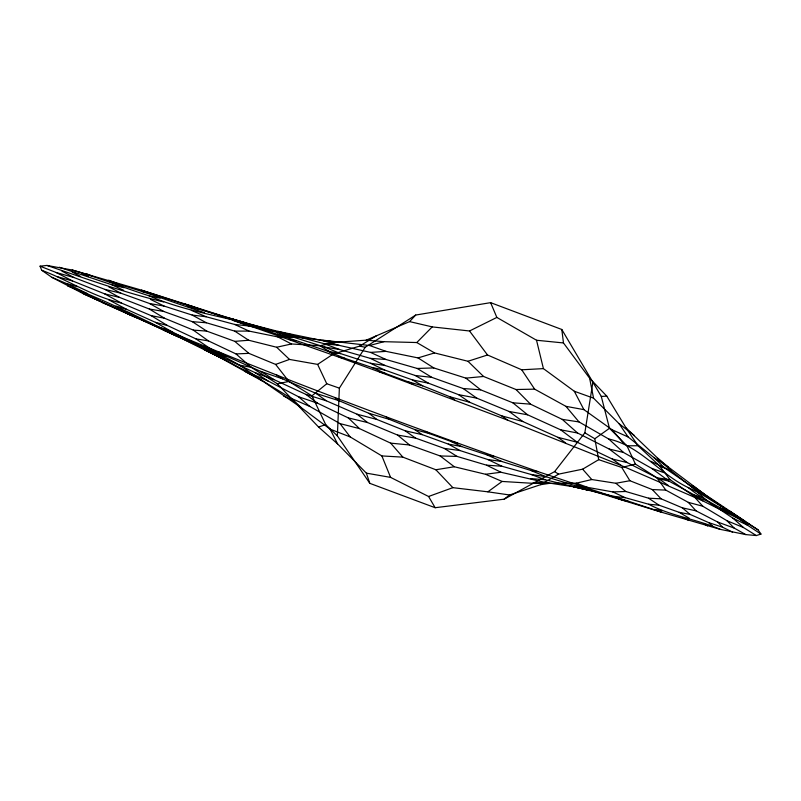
<?xml version="1.0" encoding="UTF-8"?>
<svg xmlns="http://www.w3.org/2000/svg" width="801" height="801" viewBox="0 0 801 801"><rect width="100%" height="100%" fill="white"/><g stroke="black" fill="none" stroke-linecap="round" stroke-linejoin="round"><path stroke-width="1.2" d="M592.78 382.878L584.85 432.81L554.602 471.619L504.149 499.183L435.153 507.714L369.822 483.343L337.361 435.874L339.374 388.145L365.196 347.274L415.709 315.043L490.623 302.648L561.801 329.481L601.291 396.445L609.481 428.305L626.973 445.817L635.403 464.069L657.01 477.867L665.811 490.112L688.279 502.357L702.787 506.222L726.998 520.74L743.488 527.559L756.324 535.559L760.95 534.067L758.157 529.942L703.668 493.626L668.104 466.873L657.801 458.292L626.032 427.914L606.788 396.135L589.636 378.232L563.473 342.948L561.801 329.481M756.324 535.559L745.771 534.587L720.299 529.371L662.367 512.47L613.766 496.35L545.261 479.759L531.013 474.442L501.837 466.212L487.969 459.574L459.994 450.552L448.31 444.094L422.267 434.663L405.176 430.788L376.78 419.434L357.056 414.197L326.267 400.78L305.972 394.422L274.052 379.634L255.179 372.685L162.773 329.571L83.795 293.977L51.855 277.326L41.692 270.257L40.05 266.172L56.23 272.53L73.982 277.546L105.021 289.431L120.901 293.196L149.637 303.539L163.674 311.439L192.32 321.672L206.748 331.123L234.793 341.366L248.69 340.245L276.665 347.254L291.474 343.959L319.969 345.752L336.04 342.287L366.207 340.165L409.601 321.601L415.709 315.043M366.207 340.165L383.869 341.687L416.79 342.538L432.22 326.898L469.526 330.983L496.85 317.426L536.53 340.245L563.473 342.948M234.793 341.366L248.891 353.361L275.624 364.415L288.941 381.456L311.969 395.824L326.758 383.749L339.374 388.145M504.149 499.183L509.586 494.978L540.655 484.675L549.286 483.373L576.34 483.183L591.779 479.539L615.889 483.273L629.866 480.72L652.274 489.561L665.811 490.112M105.021 289.431L119.439 297.371L149.346 309.036L164.485 318.217L193.251 330.082L208.41 340.886L236.005 353.932L251.154 367.299L277.356 383.769L318.538 427.013L337.561 443.894L366.367 473.141L390.588 477.386L428.575 496.49L452.865 487.659L487.879 491.824L502.117 481.451L532.455 483.303L549.286 483.373M635.403 464.069L621.796 467.474L598.697 459.664L594.813 438.748L609.481 428.305M275.624 364.415L289.501 359.429L317.617 364.395L333.276 354.012L359.639 346.112L376.51 335.729M540.655 484.675L558.607 474.132L582.657 469.176L598.697 459.664M318.538 427.013L325.707 424.62L337.361 435.874M416.79 342.538L434.553 352.921L467.964 361.271L487.509 354.983L521.721 369.792L543.418 368.62L574.297 391.248L593.561 398.177L619.123 423.729L634.432 435.564M192.32 321.672L206.388 322.773L234.713 331.103L249.051 331.083L277.837 336.931L292.916 336.77L369.621 345.521L386.022 351.369L418.032 357.917L434.553 352.921M369.621 345.521L383.869 341.687M277.356 383.769L288.941 381.456M56.23 272.53L72.49 280.921L104.661 293.867L121.271 302.988L151.189 315.664L167.439 325.516L195.905 338.873L211.935 349.757L239.589 365.146L301.366 407.729L330.122 429.136L350.207 436.935L381.877 455.929L402.853 457.141L435.854 469.756L454.297 466.753L485.546 474.282L502.117 481.451M485.546 474.282L500.965 472.25L545.401 482.482L573.346 486.718L587.173 489.942M40.05 266.172L46.939 265.441L72.19 270.017L141.447 290.132L227.344 317.486L277.006 331.964L324.475 347.023L340.585 353.621L370.432 363.253L384.6 369.992L412.395 379.904L428.425 383.178L458.542 394.643L476.815 398.157L509.116 411.474L527.609 414.798L560.63 429.807L577.221 442.242L612.264 459.013L621.356 465.561L702.737 500.845L749.376 524.064M418.032 357.917L433.782 367.929L465.882 378.132L483.544 376.47L516.014 389.526L534.637 389.146L565.937 406.347L583.899 409.631L612.154 429.797L628.114 436.976L653.726 457.401L668.104 466.873M141.447 290.132L200.35 309.576L247.539 323.574L277.917 331.364L323.824 340.926L339.394 345.431L370.513 352.4L386.022 351.369M532.455 483.303L545.401 482.482M601.291 396.445L606.788 396.135M236.005 353.932L248.891 353.361M370.513 352.4L385.952 359.479L417.221 368.46L433.782 367.929M573.346 486.718L587.463 487.348L612.765 491.914L625.751 491.494L648.57 498.202L661.105 498.823L682.402 507.864L696.039 510.838L717.716 522.052L734.177 528.079L745.771 534.587M626.973 445.817L638.017 445.736L659.483 465.781L670.047 479.659L693.356 495.769L702.787 506.222M207.499 350.848L250.302 373.296L291.204 398.337L309.767 406.427L340.024 423.609L359.509 428.615L390.668 443.143L409.541 444.976L440.17 455.959L457.031 456.41L486.567 465.171L500.965 472.25M486.567 465.171L501.837 466.212M277.917 331.364L324.015 343.649L339.514 349.506L370.332 358.367L385.952 359.479M417.221 368.46L431.799 377.351L463.158 388.515L480.67 389.827L512.83 402.793L527.609 414.798M323.824 340.926L338.543 342.037M512.83 402.793L530.502 404.155L562.222 419.364L577.561 433.001L609.16 449.031L627.273 462.608L658.853 478.768L668.274 485.446M193.251 330.082L206.748 331.123M530.482 478.597L545.261 479.759M613.766 496.35L625.241 497.681L648.65 504.24L658.993 505.181L679.198 512.34L690.072 514.402L708.645 522.582L722.662 527.258L732.585 532.144M149.637 303.539L164.065 306.062L192.16 315.063L206.087 316.755L234.643 324.435L248.901 325.977L278.378 332.465L293.366 334.908M370.332 358.367L385.151 365.516L415.349 375.519L431.799 377.351M324.015 343.649L339.394 345.431M648.65 504.24C671.318 516.214 696.98 519.168 720.299 529.371M250.302 373.296L268.055 380.996L298.473 396.725L317.506 403.193L348.295 417.902L367.539 422.548L397.636 435.083L415.549 438.087L444.325 448.42L459.994 450.552M657.01 477.867L670.047 479.659M487.969 459.574L501.806 461.496L530.793 470.437L546.132 476.755L662.367 512.47M322.613 340.325L336.04 342.287M487.879 491.824L509.586 494.978M562.222 419.364L579.023 421.937L608.7 438.998L623.488 452.455L651.764 468.415L669.015 481.151L694.557 495.118L702.737 500.845M531.013 474.442L546.132 476.755M654.597 509.416L662.397 510.617M370.432 363.253L385.151 365.516M530.793 470.437L537.912 471.579L627.083 501.396M195.905 338.873L208.41 340.886M162.773 329.571L208.24 349.426L226.212 356.095L260.776 371.414L282.563 378.853L316.145 393.441L339.043 400.71L368.891 413.286L389.586 419.454L414.568 429.476L429.757 433.701L450.813 441.371L461.656 446.568L487.178 454.948L493.556 455.979L537.912 471.579M324.475 347.023L339.514 349.506M149.346 309.036L163.674 311.439M72.19 270.017C98.173 277.486 123.224 287.569 148.976 295.779C180.385 309.576 214.518 314.983 247.539 323.574M448.31 444.094L461.656 446.568M239.589 365.146L251.154 367.299M227.344 317.486L327.429 351.128L340.585 353.621M560.63 429.807L577.561 433.001M151.189 315.664L164.485 318.217M46.939 265.441C85.567 278.508 124.045 292.525 163.714 301.947M184.46 303.869L235.184 320.78L339.153 357.236L345.041 358.377L372.365 367.609L385.511 373.446L408.049 381.777L422.708 385.852L449.892 396.755L469.696 402.282L501.706 415.879L522.853 421.556L557.937 437.336L577.221 442.242M110.047 282.002C141.987 290.463 172.996 302.438 204.435 312.67M372.365 367.609L384.6 369.992M359.639 346.112L365.196 347.274M576.4 485.726L584.36 487.398M148.976 295.779L160.09 298.142M288.851 339.324L295.849 340.886M277.006 331.964L292.996 335.599M574.007 486.858L590.017 490.522M409.601 321.601L432.22 326.898M142.157 291.454L151.119 293.556M277.506 333.897L292.986 337.541M658.853 478.768L669.015 481.151M450.813 441.371L457.261 442.893L493.556 455.979M59.264 267.244L112.04 284.856L124.065 287.719M187.985 306.643L200.35 309.576M104.661 293.867L119.439 297.371M609.16 449.031L623.488 452.455M612.264 459.013L627.273 462.608M339.153 357.236L379.464 371.964L385.511 373.446M41.692 270.257C68.556 280.32 93.026 296.77 121.271 302.988M618.803 498.953L629.376 501.706M108.646 299.774L126.538 309.286L155.414 322.342L167.439 325.516M235.184 320.78L243.654 323.103M57.912 276.886L72.49 280.921M51.855 277.326L66.964 283.734L77.457 286.628M230.828 318.538L245.216 322.693M67.544 285.917C120.33 306.172 170.293 333.046 220.996 358.037M181.406 303.178L194.022 306.923M278.378 332.465L292.916 336.77M608.7 438.998C640.139 445.777 659.904 474.292 688.229 487.559C703.488 500.174 721.811 507.914 738.552 518.187M116.005 306.092L126.538 309.286M694.557 495.118L701.716 497.331M155.414 322.342L172.095 331.854L200.15 345.912L211.935 349.757M233.502 320.64L248.901 325.977M651.764 468.415L663.829 472.61M83.795 293.977L123.544 311.199L178.573 337.071M128.26 314.022C236.425 360.7 346.503 402.813 457.261 442.893M160.621 327.629L172.095 331.854M379.464 371.964L507.684 420.165L621.356 465.561M576.34 483.183L587.463 487.348M693.356 495.769L707.033 500.905L732.955 518.177L747.503 525.196L760.95 534.067M123.544 311.199L133.407 314.923M108.656 280.17L117.016 283.364M327.429 351.128L345.041 358.377M101.617 302.217L135.8 317.436M86.608 273.792L91.524 275.894M659.483 465.781L670.868 470.678L695.108 489.701L707.033 500.905M125.727 312.881L138.233 318.277M191.279 310.327L206.087 316.755M487.178 454.948L501.806 461.496M164.105 330.322L176.631 335.949M234.643 324.435L249.051 331.083M612.765 491.914L625.241 497.681M94.017 298.493L105.892 303.99M283.484 396.004L293.216 400.53M80.641 291.624L99.164 300.305M112.04 284.856L123.654 290.342M204.595 349.887L216.64 355.614L262.147 380.936M650.722 461.226L664.62 467.874L689.541 485.056L703.668 493.626M66.964 283.734L87.619 293.687M682.802 517.446L689.09 520.52M688.229 487.559L700.044 493.356L737.461 516.395M150.428 299.364L164.065 306.062M167.629 330.853L176.01 334.988M81.912 273.371L88.4 276.615M244.886 371.404L256.06 377.091M408.049 381.777L413.276 384.46M277.837 336.931L291.474 343.959M108.556 286.698L120.901 293.196M208.24 349.426L223.92 357.787M61.897 271.088L73.982 277.546M72.06 271.879L80.591 276.475M192.16 315.063L206.388 322.773M218.643 351.889L226.212 356.095M695.108 489.701L707.073 496.35L733.536 514.582L747.503 525.196M425.691 431.399L429.757 433.701M733.536 514.582L758.157 529.942M412.395 379.904L422.708 385.852M679.198 512.34L689.26 518.227M415.349 375.519L428.425 383.178M200.15 345.912L216.64 355.614M584.85 432.81L594.813 438.748M260.776 371.414L274.052 379.634M704.109 523.814L707.523 525.937M319.969 345.752L333.276 354.012M554.602 471.619L558.607 474.132M444.325 448.42L457.031 456.41M255.179 372.685L268.055 380.996M276.695 375.058L282.563 378.853M234.713 331.103L248.69 340.245M449.892 396.755L454.728 399.939M729.03 510.668L744.96 521.191M648.57 498.202L658.993 505.181M414.568 429.476L422.267 434.663M458.542 394.643L469.696 402.282M405.176 430.788L415.549 438.087M720.059 507.944L724.945 511.388M463.158 388.515L476.815 398.157M501.706 415.879L507.684 420.165M557.937 437.336L565.616 442.903M316.145 393.441L326.267 400.78M509.116 411.474L522.853 421.556M722.602 507.654L729.13 512.47M693.135 485.917L707.073 496.35M334.858 397.556L339.043 400.71M305.972 394.422L317.506 403.193M386.242 416.9L389.586 419.454M440.17 455.959L454.297 466.753M368.891 413.286L376.78 419.434M689.541 485.056L700.044 493.356M465.882 378.132L480.67 389.827M357.056 414.197L367.539 422.548M397.636 435.083L409.541 444.976M615.889 483.273L625.751 491.494M682.402 507.864L690.072 514.402M298.473 396.725L309.767 406.427M708.645 522.582L712.63 526.107M732.955 518.177L743.488 527.559M291.204 398.337L301.366 407.729M657.801 458.292L670.868 470.678M276.665 347.254L289.501 359.429M348.295 417.902L359.509 428.615M653.726 457.401L664.62 467.874M467.964 361.271L483.544 376.47M516.014 389.526L530.502 404.155M726.998 520.74L734.177 528.079M652.274 489.561L661.105 498.823M717.716 522.052L722.662 527.258M435.854 469.756L452.865 487.659M688.279 502.357L696.039 510.838M582.657 469.176L591.779 479.539M390.668 443.143L402.853 457.141M612.154 429.797L623.869 443.574M565.937 406.347L579.023 421.937M340.024 423.609L350.207 436.935M469.526 330.983L487.509 354.983M619.123 423.729L628.114 436.976M626.032 427.914L638.017 445.736M521.721 369.792L534.637 389.146M621.796 467.474L629.866 480.72M428.575 496.49L435.153 507.714M574.297 391.248L583.899 409.631M330.122 429.136L337.561 443.894M311.969 395.824L325.707 424.62M317.617 364.395L326.758 383.749M490.623 302.648L496.85 317.426M381.877 455.929L390.588 477.386M366.367 473.141L369.822 483.343M536.53 340.245L543.418 368.62M589.636 378.232L593.561 398.177"/></g></svg>
